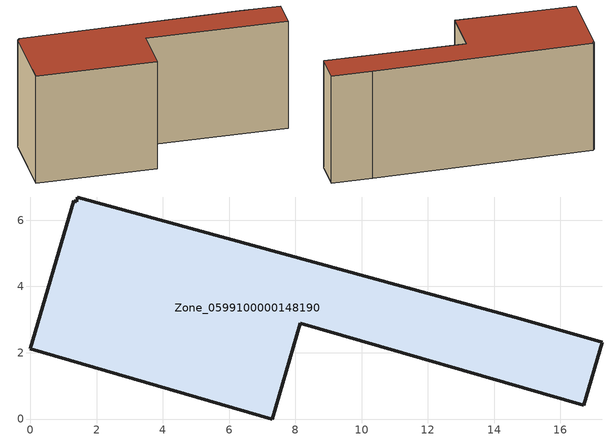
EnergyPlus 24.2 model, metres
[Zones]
Zone_0599100000148190
 floor ground (C_G): 8.15,2.89 7.3,0 0,2.12 1.31,6.59 1.41,6.56 1.42,6.7 14.79,3.03 17.26,2.31 16.7,0.41 z0
 wall outside (C_F): 1.31,6.59 0,2.12 7.3,0 8.15,2.89 16.7,0.41 17.26,2.31 14.79,3.03 1.42,6.7 1.41,6.56 1.31,6.59 z0:7.43
 roof outside (C_R): 8.15,2.89 16.7,0.41 17.26,2.31 14.79,3.03 1.42,6.7 1.41,6.56 1.31,6.59 0,2.12 7.3,0 z7.43
[BUILDING]
Pand.0599100000148190: North Axis=0; Terrain=City; Loads Convergence Tolerance Value=0.04; Temperature Convergence Tolerance Value=0.4; Solar Distribution=FullExterior; Maximum Number of Warmup Days=25; Minimum Number of Warmup Days=1
[Site:Location]
Rotterdam.The.Hague.AP_ZH_NLD Design_Conditions: Latitude=51.96; Longitude=4.45; Time Zone=1; Elevation=-4.5
[SITE:GROUNDTEMPERATURE:BUILDINGSURFACE]
18, 18, 18, 18, 18, 18, 18, 18, 18, 18, 18, 18
[MATERIAL] Thermal Absorptance=0.9; Solar Absorptance=0.7; Visible Absorptance=0.7
Name | Roughness | Thickness | Conductivity | Density | Specific Heat
G.TC.1946 | MediumSmooth | 0.15 | 1 | 540 | 1210
F.TC.1946 | Rough | 0.3 | 0.857143 | 1920 | 840
R.TC.1946 | MediumRough | 0.2 | 0.909091 | 1500 | 1000
[CONSTRUCTION]
C_G: G.TC.1946
C_F: F.TC.1946
C_R: R.TC.1946
[ZONE]
Zone_0599100000148190: Type=1; Multiplier=1; Ceiling Height=Autocalculate; Volume=Autocalculate; Floor Area=autocalculate; Part of Total Floor Area=Yes
[ZONEINFILTRATION:DESIGNFLOWRATE]
Infil_Zone_0599100000148190: Zone or ZoneList or Space or SpaceList=Zone_0599100000148190; Schedule=AlwaysOn; Design Flow Rate Calculation Method=Flow/Area; Flow Rate per Floor Area=0.003; Constant Term Coefficient=1; Temperature Term Coefficient=0; Velocity Term Coefficient=0; Velocity Squared Term Coefficient=0
[HVACTEMPLATE:ZONE:IDEALLOADSAIRSYSTEM]
Zone_0599100000148190: Maximum Heating Supply Air Temperature=50; Minimum Cooling Supply Air Temperature=13; Maximum Heating Supply Air Humidity Ratio=0.0156; Minimum Cooling Supply Air Humidity Ratio=0.0077; Heating Limit=NoLimit; Cooling Limit=NoLimit; Dehumidification Control Type=ConstantSensibleHeatRatio; Cooling Sensible Heat Ratio=0.7; Dehumidification Setpoint=60; Humidification Control Type=None; Humidification Setpoint=30; Outdoor Air Method=None; Outdoor Air Flow Rate per Person=0.00944; Outdoor Air Flow Rate per Zone Floor Area=0; Outdoor Air Flow Rate per Zone=0; Demand Controlled Ventilation Type=None; Outdoor Air Economizer Type=NoEconomizer; Heat Recovery Type=None; Sensible Heat Recovery Effectiveness=0.7; Latent Heat Recovery Effectiveness=0.65
[ZONECONTROL:THERMOSTAT]
ThermostatControl_Zone_0599100000148190: Zone or ZoneList=Zone_0599100000148190; Control Type Schedule=DualSetpointControlType; Control 1=Thermostat_Zone_0599100000148190; Temperature Difference Between Cutout And Setpoint=0
[THERMOSTATSETPOINT:DUALSETPOINT]
Thermostat_Zone_0599100000148190: Heating Setpoint Temperature Schedule=HeatingSetpoint_Zone_0599100000148190; Cooling Setpoint Temperature Schedule=CoolingSetpoint_Zone_0599100000148190
[SCHEDULE:COMPACT]
HeatingSetpoint_Zone_0599100000148190: Through: 12/31, For: AllDays, Until: 24:00, 21
CoolingSetpoint_Zone_0599100000148190: Through: 12/31, For: AllDays, Until: 24:00, 24
DualSetpointControlType: Through: 12/31, For: AllDays, Until: 24:00, 4
AlwaysOn: Through: 12/31, For: AllDays, Until: 24:00, 1
